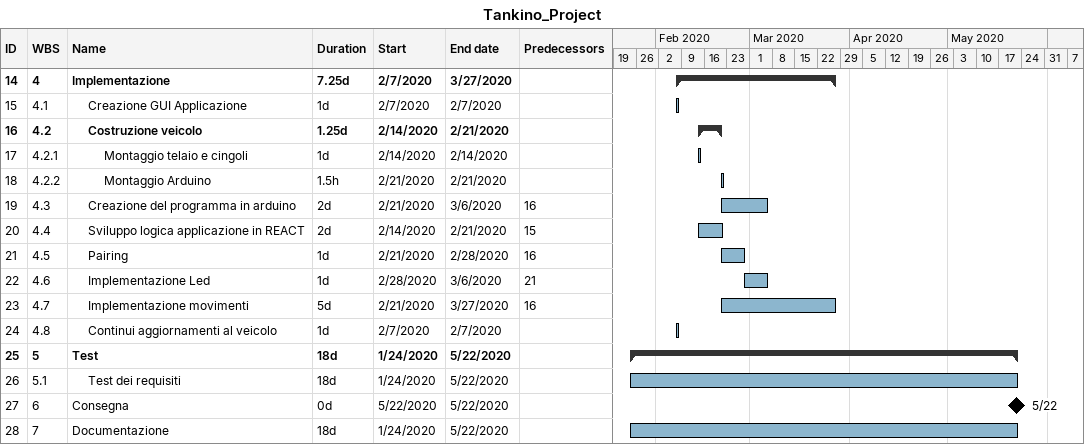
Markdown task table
Tankino_Project

| ID | WBS | Task | Duration | Start | Finish | Predecessors |
|---|---|---|---|---|---|---|
| 14 | 4 | **Implementazione** | 7.25d | 2020-02-07 | 2020-03-27 |  |
| 15 | 4.1 | Creazione GUI Applicazione | 1d | 2020-02-07 | 2020-02-07 |  |
| 16 | 4.2 | **Costruzione veicolo** | 1.25d | 2020-02-14 | 2020-02-21 |  |
| 17 | 4.2.1 | Montaggio telaio e cingoli | 1d | 2020-02-14 | 2020-02-14 |  |
| 18 | 4.2.2 | Montaggio Arduino | 1.5h | 2020-02-21 | 2020-02-21 |  |
| 19 | 4.3 | Creazione del programma in arduino | 2d | 2020-02-21 | 2020-03-06 | 16 |
| 20 | 4.4 | Sviluppo logica applicazione in REACT | 2d | 2020-02-14 | 2020-02-21 | 15 |
| 21 | 4.5 | Pairing | 1d | 2020-02-21 | 2020-02-28 | 16 |
| 22 | 4.6 | Implementazione Led | 1d | 2020-02-28 | 2020-03-06 | 21 |
| 23 | 4.7 | Implementazione movimenti | 5d | 2020-02-21 | 2020-03-27 | 16 |
| 24 | 4.8 | Continui aggiornamenti al veicolo | 1d | 2020-02-07 | 2020-02-07 |  |
| 25 | 5 | **Test** | 18d | 2020-01-24 | 2020-05-22 |  |
| 26 | 5.1 | Test dei requisiti | 18d | 2020-01-24 | 2020-05-22 |  |
| 27 | 6 | Consegna | 0d | 2020-05-22 | 2020-05-22 |  |
| 28 | 7 | Documentazione | 18d | 2020-01-24 | 2020-05-22 |  |
